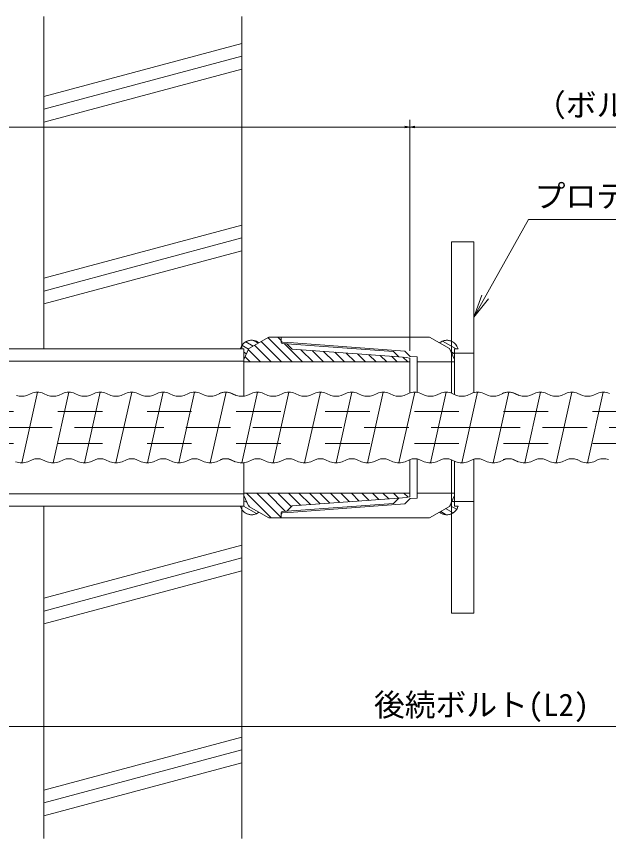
# Model space of a CAD drawing. Units: millimetres on the paper. Extents: x 35 to 806, y 25 to 569.
# Drawn here: x 425.6 to 505.3, y 372.8 to 483.5 of the extents above; entities that cross this region are included whole.
import ezdxf
from ezdxf.enums import TextEntityAlignment as Align

# ---------------------------------------------------------------- set-up
doc = ezdxf.new("R2010")
doc.units = ezdxf.units.MM
doc.linetypes.add('DASHED_SPACED', pattern=[12, 6, -6])
doc.linetypes.add('USER1', pattern=[24, 12, -3, 6, -3])
for name, color, linetype, lineweight in [('1外形線', 7, 'Continuous', 13), ('2細い実線', 3, 'Continuous', 13), ('3隠れ線', 2, 'DASHED_SPACED', 13), ('4中心線', 7, 'USER1', 13), ('6寸法線', 2, 'Continuous', 13)]:
    doc.layers.add(name, color=color, linetype=linetype, lineweight=lineweight)
doc.styles.add('ＭＳ ゴシック', font='')
doc.styles.get('ＭＳ ゴシック').set_extended_font_data('MS Gothic')

# ---------------------------------------------------------------- blocks, each defined once
blk = doc.blocks.new('open_arrow')
at = {"color": 0, "linetype": 'Continuous', "lineweight": -2}
blk.add_lwpolyline([(7.5, 1.25), (0, 0), (7.5, -1.25)], dxfattribs=at)

msp = doc.modelspace()

# ---------------------------------------------------------------- hatches: boundary and pattern name
at = {"layer": '2細い実線'}
h = msp.add_hatch(dxfattribs=at)
h.set_pattern_fill('USER', color=256, style=0, pattern_type=2)
h.set_pattern_definition([(135, (457.038, 436.946), (-0.70711, -0.70711), [])])
h.paths.add_polyline_path([(456.209, 436.946), (456.209, 437.28), (456.876, 438.74), (459.543, 440.28), (461.209, 440.28), (461.209, 439.57), (461.333, 439.437), (461.99, 439.39), (462.709, 438.671), (478.044, 437.555), (478.543, 437.451), (478.543, 436.946)])
h = msp.add_hatch(dxfattribs=at)
h.set_pattern_fill('USER', color=256, style=0, pattern_type=2)
h.set_pattern_definition([(135, (456.962, 417.436), (-0.70711, -0.70711), [])])
h.paths.add_polyline_path([(456.209, 419.28), (478.543, 419.28), (478.543, 418.774), (478.044, 418.671), (462.709, 417.556), (461.99, 416.837), (461.333, 416.789), (461.209, 416.656), (461.209, 415.946), (459.543, 415.946), (456.876, 417.486), (456.209, 418.946)])
at = {"layer": '4中心線'}
h = msp.add_hatch(dxfattribs=at)
h.set_pattern_fill('USER', color=256, style=0, pattern_type=2)
h.set_pattern_definition([(330, (455.939, 439.178), (0.33333, 0.57735), [])])
h.paths.add_polyline_path([(458.209, 439.51), (456.876, 438.74), (456.209, 437.28), (456.209, 438.696), (455.718, 438.696), (455.738, 438.767), (455.772, 438.863), (455.812, 438.956), (455.857, 439.046), (455.909, 439.133), (455.966, 439.217), (456.028, 439.296), (456.095, 439.372), (456.167, 439.443), (456.244, 439.509), (456.325, 439.57), (456.409, 439.626), (456.497, 439.676), (456.588, 439.721), (456.682, 439.759), (456.777, 439.791), (456.875, 439.817), (456.975, 439.837), (457.075, 439.85), (457.176, 439.857), (457.277, 439.857), (457.378, 439.85), (457.478, 439.837), (457.578, 439.818), (457.676, 439.792), (457.772, 439.76), (457.865, 439.721), (457.956, 439.677), (458.044, 439.627), (458.129, 439.571)])
h = msp.add_hatch(dxfattribs=at)
h.set_pattern_fill('USER', color=256, style=0, pattern_type=2)
h.set_pattern_definition([(330, (484.543, 437.284), (0.33333, 0.57735), [])])
h.paths.add_polyline_path([(485.034, 438.696), (484.543, 438.696), (484.543, 437.28), (483.876, 438.74), (482.543, 439.51), (482.601, 439.555), (482.684, 439.612), (482.771, 439.664), (482.862, 439.71), (482.955, 439.75), (483.05, 439.784), (483.147, 439.811), (483.246, 439.832), (483.346, 439.847), (483.447, 439.856), (483.548, 439.857), (483.649, 439.853), (483.75, 439.841), (483.85, 439.823), (483.948, 439.799), (484.044, 439.769), (484.139, 439.732), (484.23, 439.689), (484.319, 439.64), (484.405, 439.586), (484.486, 439.526), (484.564, 439.462), (484.637, 439.392), (484.706, 439.318), (484.77, 439.239), (484.828, 439.156), (484.881, 439.07), (484.928, 438.981), (484.97, 438.888), (485.005, 438.793)])
h = msp.add_hatch(dxfattribs=at)
h.set_pattern_fill('USER', color=256, style=0, pattern_type=2)
h.set_pattern_definition([(330, (456.349, 416.639), (0.33333, 0.57735), [])])
h.paths.add_polyline_path([(455.718, 417.53), (456.209, 417.53), (456.209, 418.946), (456.876, 417.486), (458.209, 416.716), (458.151, 416.671), (458.068, 416.614), (457.98, 416.562), (457.89, 416.517), (457.797, 416.477), (457.702, 416.443), (457.605, 416.415), (457.506, 416.394), (457.406, 416.379), (457.305, 416.371), (457.204, 416.369), (457.102, 416.374), (457.002, 416.385), (456.902, 416.403), (456.804, 416.427), (456.708, 416.458), (456.613, 416.494), (456.522, 416.537), (456.433, 416.586), (456.347, 416.64), (456.266, 416.7), (456.188, 416.765), (456.115, 416.834), (456.046, 416.909), (455.982, 416.987), (455.924, 417.07), (455.871, 417.156), (455.824, 417.246), (455.782, 417.338), (455.747, 417.433)])
h = msp.add_hatch(dxfattribs=at)
h.set_pattern_fill('USER', color=256, style=0, pattern_type=2)
h.set_pattern_definition([(330, (484.495, 418.843), (0.33333, 0.57735), [])])
h.paths.add_polyline_path([(482.543, 416.716), (483.876, 417.486), (484.543, 418.946), (484.543, 417.53), (485.034, 417.53), (485.014, 417.459), (484.98, 417.364), (484.94, 417.271), (484.895, 417.18), (484.843, 417.093), (484.786, 417.01), (484.724, 416.93), (484.656, 416.854), (484.584, 416.783), (484.508, 416.717), (484.427, 416.656), (484.343, 416.6), (484.255, 416.55), (484.164, 416.505), (484.07, 416.467), (483.974, 416.435), (483.877, 416.409), (483.777, 416.389), (483.677, 416.376), (483.576, 416.37), (483.475, 416.369), (483.374, 416.376), (483.273, 416.389), (483.174, 416.409), (483.076, 416.434), (482.98, 416.467), (482.887, 416.505), (482.796, 416.549), (482.708, 416.599), (482.623, 416.655)])

# ---------------------------------------------------------------- linework, layer by layer
at = {"layer": '1外形線', "color": 2}
for p, q in [((429.256, 438.698), (429.256, 483.453)), ((455.923, 438.698), (455.923, 483.453)), ((429.256, 417.532), (429.256, 372.777)), ((455.923, 417.532), (455.923, 372.777))]:
    msp.add_line(p, q, dxfattribs=at)
at = {"layer": '1外形線'}
for p, q in [((484.163, 453.127), (484.163, 432.744)), ((487.163, 453.127), (484.163, 453.127)), ((487.163, 453.127), (487.163, 432.809)), ((459.543, 440.28), (456.876, 438.74)), ((459.543, 440.28), (461.209, 440.28)), ((461.209, 440.28), (461.209, 439.57)), ((461.209, 440.28), (481.209, 440.28)), ((461.209, 440.28), (461.209, 439.57)), ((461.209, 440.28), (461.209, 439.757)), ((461.209, 439.757), (461.209, 439.57)), ((461.209, 439.757), (461.209, 439.57)), ((461.342, 439.603), (461.209, 439.757)), ((461.333, 439.437), (461.99, 439.39)), ((462.876, 439.492), (461.342, 439.603)), ((476.324, 438.347), (461.99, 439.39)), ((461.99, 439.39), (462.709, 438.671)), ((462.876, 439.492), (477.876, 438.401)), ((477.314, 440.28), (477.709, 440.28)), ((477.709, 440.28), (478.883, 440.28)), ((478.883, 440.28), (479.709, 440.28)), ((481.209, 440.28), (483.876, 438.74)), ((482.543, 439.51), (483.876, 438.74)), ((301.268, 438.696), (456.209, 438.696)), ((456.209, 437.28), (456.876, 438.74)), ((456.209, 437.28), (456.209, 438.696)), ((477.043, 437.628), (462.709, 438.671)), ((476.324, 438.347), (477.043, 437.628)), ((477.876, 438.401), (478.595, 437.682)), ((484.543, 437.28), (483.876, 438.74)), ((484.543, 438.696), (484.543, 437.28)), ((456.209, 437.28), (456.209, 436.946)), ((478.044, 437.555), (477.043, 437.628)), ((478.044, 437.555), (478.543, 437.452)), ((478.543, 437.451), (478.543, 436.946)), ((478.595, 437.682), (479.543, 437.613)), ((479.543, 437.613), (479.543, 432.836)), ((479.543, 436.946), (479.543, 437.613)), ((484.543, 437.28), (484.543, 432.578)), ((484.543, 437.28), (484.543, 437.03)), ((301.268, 437.03), (456.209, 437.03)), ((456.209, 436.946), (478.543, 436.946)), ((456.209, 436.946), (456.209, 432.335)), ((478.543, 436.946), (478.543, 432.77)), ((478.543, 436.946), (478.543, 432.77)), ((479.543, 436.946), (484.543, 436.946)), ((484.543, 437.03), (484.543, 436.946)), ((428.395, 432.862), (426.278, 423.361)), ((432.628, 432.862), (430.512, 423.362)), ((436.861, 432.862), (434.745, 423.362)), ((441.095, 432.862), (438.978, 423.362)), ((445.328, 432.861), (443.212, 423.362)), ((449.562, 432.862), (447.445, 423.362)), ((453.795, 432.862), (451.678, 423.362)), ((458.028, 432.862), (455.912, 423.362)), ((462.262, 432.862), (460.145, 423.362)), ((466.495, 432.862), (464.378, 423.362)), ((470.728, 432.862), (468.612, 423.362)), ((474.962, 432.862), (472.845, 423.362)), ((479.195, 432.862), (477.078, 423.362)), ((483.428, 432.862), (481.312, 423.362)), ((487.662, 432.862), (485.545, 423.363)), ((491.895, 432.863), (489.779, 423.363)), ((496.129, 432.863), (494.012, 423.363)), ((500.362, 432.863), (498.245, 423.363)), ((504.595, 432.863), (502.478, 423.362)), ((426.984, 432.44), (427.573, 432.712)), ((429.218, 432.712), (429.807, 432.44)), ((431.217, 432.44), (431.807, 432.712)), ((433.451, 432.712), (434.041, 432.44)), ((435.45, 432.44), (436.04, 432.712)), ((437.685, 432.712), (438.274, 432.44)), ((439.684, 432.44), (440.273, 432.712)), ((441.918, 432.712), (442.508, 432.44)), ((443.917, 432.44), (444.507, 432.712)), ((446.151, 432.712), (446.741, 432.44)), ((448.151, 432.441), (448.74, 432.713)), ((448.151, 432.44), (448.74, 432.712)), ((450.385, 432.713), (450.974, 432.441)), ((452.384, 432.441), (452.974, 432.713)), ((454.518, 432.712), (454.728, 432.616)), ((454.618, 432.713), (455.208, 432.441)), ((454.728, 432.616), (455.108, 432.44)), ((456.617, 432.441), (457.207, 432.713)), ((458.851, 432.713), (459.441, 432.44)), ((460.851, 432.441), (461.44, 432.713)), ((463.085, 432.713), (463.674, 432.44)), ((465.084, 432.44), (465.674, 432.712)), ((467.318, 432.712), (467.908, 432.44)), ((469.317, 432.44), (469.907, 432.712)), ((471.551, 432.712), (472.141, 432.44)), ((473.551, 432.44), (474.14, 432.712)), ((475.785, 432.712), (476.374, 432.44)), ((477.784, 432.44), (478.374, 432.712)), ((480.018, 432.712), (480.608, 432.44)), ((482.017, 432.44), (482.607, 432.712)), ((484.251, 432.712), (484.841, 432.44)), ((486.251, 432.441), (486.84, 432.713)), ((486.251, 432.44), (486.84, 432.712)), ((488.485, 432.713), (489.075, 432.441)), ((490.484, 432.441), (491.074, 432.713)), ((492.618, 432.713), (492.828, 432.616)), ((492.718, 432.713), (493.308, 432.441)), ((492.828, 432.616), (493.208, 432.441)), ((494.718, 432.441), (495.307, 432.713)), ((496.952, 432.713), (497.541, 432.441)), ((498.951, 432.441), (499.54, 432.713)), ((501.185, 432.713), (501.774, 432.441)), ((503.184, 432.441), (503.774, 432.713)), ((427.101, 423.512), (427.691, 423.784)), ((429.1, 423.784), (429.69, 423.512)), ((431.335, 423.512), (431.924, 423.784)), ((433.334, 423.783), (433.923, 423.511)), ((435.568, 423.511), (436.157, 423.783)), ((437.567, 423.783), (438.157, 423.511)), ((439.801, 423.511), (440.391, 423.783)), ((441.8, 423.783), (442.39, 423.511)), ((444.035, 423.511), (444.624, 423.783)), ((446.034, 423.783), (446.623, 423.511)), ((448.268, 423.511), (448.857, 423.783)), ((450.267, 423.783), (450.857, 423.511)), ((452.501, 423.511), (453.091, 423.783)), ((454.401, 423.784), (454.728, 423.633)), ((454.5, 423.783), (455.09, 423.511)), ((454.728, 423.633), (454.99, 423.512)), ((456.209, 419.28), (456.209, 423.381)), ((456.735, 423.511), (457.324, 423.783)), ((458.734, 423.783), (459.323, 423.511)), ((460.968, 423.511), (461.557, 423.783)), ((462.967, 423.784), (463.557, 423.512)), ((465.201, 423.512), (465.791, 423.784)), ((467.201, 423.784), (467.79, 423.512)), ((469.435, 423.512), (470.024, 423.784)), ((471.434, 423.784), (472.024, 423.512)), ((473.668, 423.512), (474.258, 423.784)), ((475.667, 423.784), (476.257, 423.512)), ((477.901, 423.512), (478.491, 423.784)), ((478.543, 419.28), (478.543, 423.802)), ((479.543, 423.882), (479.543, 419.28)), ((479.901, 423.784), (480.49, 423.512)), ((482.135, 423.512), (482.724, 423.784)), ((484.134, 423.784), (484.724, 423.512)), ((484.163, 423.77), (484.163, 403.127)), ((484.543, 423.595), (484.543, 419.28)), ((486.368, 423.512), (486.958, 423.784)), ((487.163, 423.849), (487.163, 403.127)), ((488.367, 423.784), (488.957, 423.512)), ((490.601, 423.512), (491.191, 423.784)), ((492.501, 423.784), (492.828, 423.633)), ((492.601, 423.784), (493.19, 423.512)), ((492.828, 423.633), (493.09, 423.512)), ((494.835, 423.512), (495.424, 423.784)), ((496.834, 423.784), (497.423, 423.512)), ((499.068, 423.512), (499.658, 423.784)), ((501.067, 423.785), (501.657, 423.513)), ((503.302, 423.513), (503.891, 423.785)), ((479.543, 419.28), (479.543, 421.78)), ((484.543, 421.78), (484.543, 419.28)), ((301.268, 419.196), (456.209, 419.196)), ((456.209, 419.28), (478.543, 419.28)), ((456.209, 419.28), (456.209, 418.946)), ((456.209, 418.946), (456.876, 417.486)), ((456.209, 418.946), (456.209, 417.53)), ((477.043, 418.598), (462.707, 417.555)), ((476.324, 417.879), (477.043, 418.598)), ((478.044, 418.671), (477.043, 418.598)), ((477.876, 417.825), (478.595, 418.544)), ((478.044, 418.671), (478.543, 418.774)), ((478.543, 419.28), (478.543, 418.774)), ((478.595, 418.544), (479.543, 418.613)), ((479.543, 419.28), (479.543, 418.613)), ((479.543, 419.28), (479.709, 419.28)), ((479.709, 419.28), (484.543, 419.28)), ((484.543, 418.946), (483.876, 417.486)), ((484.543, 419.28), (484.543, 419.196)), ((484.543, 418.946), (484.543, 419.196)), ((484.543, 417.53), (484.543, 418.946)), ((301.268, 417.53), (456.209, 417.531)), ((459.543, 415.946), (456.876, 417.486)), ((476.324, 417.879), (461.99, 416.837)), ((461.99, 416.837), (462.709, 417.556)), ((462.876, 416.734), (477.876, 417.825)), ((482.543, 416.716), (483.876, 417.486)), ((485.034, 417.53), (484.543, 417.53)), ((461.209, 415.946), (461.209, 416.656)), ((461.342, 416.623), (461.209, 416.469)), ((461.209, 416.469), (461.209, 415.946)), ((461.333, 416.789), (461.99, 416.837)), ((462.876, 416.734), (461.342, 416.623)), ((481.209, 415.946), (482.543, 416.716)), ((459.543, 415.946), (461.209, 415.946)), ((461.209, 415.946), (477.314, 415.946)), ((477.314, 415.946), (477.709, 415.946)), ((477.709, 415.946), (478.883, 415.946)), ((478.883, 415.946), (481.209, 415.946)), ((487.163, 403.127), (484.163, 403.127))]:
    msp.add_line(p, q, dxfattribs=at)
for centre, radius, start, end in [((457.227, 438.296), 1.562, 51.02625, 165.13875), ((461.343, 439.57), 0.133, 180, 265.8404), ((483.525, 438.296), 1.562, 14.86125, 128.97375), ((428.396, 430.528), 2.333, 69.36613, 110.63387), ((432.629, 430.528), 2.333, 69.36613, 110.63387), ((436.862, 430.528), 2.333, 69.36613, 110.63387), ((441.096, 430.528), 2.333, 69.36613, 110.63387), ((445.329, 430.528), 2.333, 69.36613, 110.63387), ((449.562, 430.529), 2.333, 69.36613, 110.63387), ((453.696, 430.529), 2.333, 69.36613, 110.63387), ((453.796, 430.529), 2.333, 69.36613, 110.63387), ((458.029, 430.529), 2.333, 69.36613, 110.63387), ((462.262, 430.529), 2.333, 69.36613, 110.63387), ((466.496, 430.529), 2.333, 69.36613, 110.63387), ((470.729, 430.529), 2.333, 69.36613, 110.63387), ((474.962, 430.529), 2.333, 69.36613, 110.63387), ((479.196, 430.529), 2.333, 69.36613, 110.63387), ((483.429, 430.529), 2.333, 69.36613, 110.63387), ((487.663, 430.53), 2.333, 69.36613, 110.63387), ((491.796, 430.529), 2.333, 69.36613, 110.63387), ((491.896, 430.53), 2.333, 69.36613, 110.63387), ((496.129, 430.53), 2.333, 69.36613, 110.63387), ((500.363, 430.529), 2.333, 69.36613, 110.63387), ((504.596, 430.529), 2.333, 69.36613, 110.63387), ((426.279, 434.312), 2, 249.36605, 290.63617), ((430.512, 434.312), 2, 249.36605, 290.63617), ((434.746, 434.312), 2, 249.36605, 290.63617), ((438.979, 434.312), 2, 249.36605, 290.63617), ((443.212, 434.312), 2, 249.36605, 290.63617), ((447.446, 434.312), 2, 249.36605, 290.63617), ((451.679, 434.312), 2, 249.36605, 290.63617), ((455.912, 434.312), 2, 249.36605, 290.63617), ((460.146, 434.312), 2, 249.36605, 290.63617), ((464.379, 434.312), 2, 249.36605, 290.63617), ((468.612, 434.312), 2, 249.36605, 290.63617), ((472.846, 434.312), 2, 249.36605, 290.63617), ((477.079, 434.312), 2, 249.36605, 290.63617), ((481.312, 434.312), 2, 249.36605, 290.63617), ((485.546, 434.312), 2, 249.36605, 290.63617), ((489.779, 434.313), 2, 249.36605, 290.63617), ((494.013, 434.313), 2, 249.36605, 290.63617), ((498.246, 434.313), 2, 249.36605, 290.63617), ((502.479, 434.313), 2, 249.36605, 290.63617), ((428.396, 421.912), 2, 69.36992, 110.63395), ((432.629, 421.912), 2, 69.36992, 110.63395), ((436.862, 421.912), 2, 69.36992, 110.63395), ((441.096, 421.912), 2, 69.36992, 110.63395), ((445.329, 421.912), 2, 69.36992, 110.63395), ((449.562, 421.911), 2, 69.36992, 110.63395), ((453.696, 421.912), 2, 69.36992, 110.63395), ((453.796, 421.911), 2, 69.36992, 110.63395), ((458.029, 421.911), 2, 69.36992, 110.63395), ((462.262, 421.911), 2, 69.36992, 110.63395), ((466.496, 421.912), 2, 69.36992, 110.63395), ((470.729, 421.912), 2, 69.36992, 110.63395), ((474.962, 421.912), 2, 69.36992, 110.63395), ((479.196, 421.912), 2, 69.36992, 110.63395), ((483.429, 421.912), 2, 69.36992, 110.63395), ((487.662, 421.912), 2, 69.36992, 110.63395), ((491.796, 421.913), 2, 69.36992, 110.63395), ((491.896, 421.912), 2, 69.36992, 110.63395), ((496.129, 421.912), 2, 69.36992, 110.63395), ((500.362, 421.912), 2, 69.36992, 110.63395), ((504.596, 421.913), 2, 69.36992, 110.63395), ((426.279, 425.695), 2.333, 249.36613, 290.63387), ((430.512, 425.695), 2.333, 249.36613, 290.63387), ((434.746, 425.695), 2.333, 249.36613, 290.63387), ((438.979, 425.695), 2.333, 249.36613, 290.63387), ((443.212, 425.695), 2.333, 249.36613, 290.63387), ((447.446, 425.695), 2.333, 249.36613, 290.63387), ((451.679, 425.695), 2.333, 249.36613, 290.63387), ((455.912, 425.695), 2.333, 249.36613, 290.63387), ((460.146, 425.695), 2.333, 249.36613, 290.63387), ((464.379, 425.696), 2.333, 249.36613, 290.63387), ((468.613, 425.696), 2.333, 249.36613, 290.63387), ((472.846, 425.695), 2.333, 249.36613, 290.63387), ((477.079, 425.695), 2.333, 249.36613, 290.63387), ((481.312, 425.695), 2.333, 249.36613, 290.63387), ((485.546, 425.695), 2.333, 249.36613, 290.63387), ((489.779, 425.695), 2.333, 249.36613, 290.63387), ((494.012, 425.695), 2.333, 249.36613, 290.63387), ((498.246, 425.695), 2.333, 249.36613, 290.63387), ((502.479, 425.696), 2.333, 249.36613, 290.63387), ((457.227, 417.93), 1.562, 194.86125, 308.97375), ((483.525, 417.93), 1.562, 231.02625, 345.13875), ((461.343, 416.656), 0.133, 94.1596, 180)]:
    msp.add_arc(centre, radius, start, end, dxfattribs=at)
at = {"layer": '3隠れ線'}
for p, q in [((487.163, 438.111), (484.163, 438.111)), ((557.16, 430.28), (140.714, 430.28)), ((557.162, 425.947), (140.714, 425.947)), ((487.163, 418.143), (484.163, 418.143))]:
    msp.add_line(p, q, dxfattribs=at)
at = {"layer": '4中心線', "color": 1}
msp.add_line((709.401, 428.113), (140.714, 428.113), dxfattribs=at)
at = {"layer": '4中心線', "linetype": 'Continuous'}
for points in [[(458.209, 439.51), (456.876, 438.74), (456.209, 437.28), (456.209, 438.696), (455.718, 438.696), (455.738, 438.767), (455.772, 438.863), (455.812, 438.956), (455.857, 439.046), (455.909, 439.133), (455.966, 439.217), (456.028, 439.296), (456.095, 439.372), (456.167, 439.443), (456.244, 439.509), (456.325, 439.57), (456.409, 439.626), (456.497, 439.676), (456.588, 439.721), (456.682, 439.759), (456.777, 439.791), (456.875, 439.817), (456.975, 439.837), (457.075, 439.85), (457.176, 439.857), (457.277, 439.857), (457.378, 439.85), (457.478, 439.837), (457.578, 439.818), (457.676, 439.792), (457.772, 439.76), (457.865, 439.721), (457.956, 439.677), (458.044, 439.627), (458.129, 439.571)], [(485.034, 438.696), (484.543, 438.696), (484.543, 437.28), (483.876, 438.74), (482.543, 439.51), (482.601, 439.555), (482.684, 439.612), (482.771, 439.664), (482.862, 439.71), (482.955, 439.75), (483.05, 439.784), (483.147, 439.811), (483.246, 439.832), (483.346, 439.847), (483.447, 439.856), (483.548, 439.857), (483.649, 439.853), (483.75, 439.841), (483.85, 439.823), (483.948, 439.799), (484.044, 439.769), (484.139, 439.732), (484.23, 439.689), (484.319, 439.64), (484.405, 439.586), (484.486, 439.526), (484.564, 439.462), (484.637, 439.392), (484.706, 439.318), (484.77, 439.239), (484.828, 439.156), (484.881, 439.07), (484.928, 438.981), (484.97, 438.888), (485.005, 438.793)], [(455.718, 417.53), (456.209, 417.53), (456.209, 418.946), (456.876, 417.486), (458.209, 416.716), (458.151, 416.671), (458.068, 416.614), (457.98, 416.562), (457.89, 416.517), (457.797, 416.477), (457.702, 416.443), (457.605, 416.415), (457.506, 416.394), (457.406, 416.379), (457.305, 416.371), (457.204, 416.369), (457.102, 416.374), (457.002, 416.385), (456.902, 416.403), (456.804, 416.427), (456.708, 416.458), (456.613, 416.494), (456.522, 416.537), (456.433, 416.586), (456.347, 416.64), (456.266, 416.7), (456.188, 416.765), (456.115, 416.834), (456.046, 416.909), (455.982, 416.987), (455.924, 417.07), (455.871, 417.156), (455.824, 417.246), (455.782, 417.338), (455.747, 417.433)], [(482.543, 416.716), (483.876, 417.486), (484.543, 418.946), (484.543, 417.53), (485.034, 417.53), (485.014, 417.459), (484.98, 417.364), (484.94, 417.271), (484.895, 417.18), (484.843, 417.093), (484.786, 417.01), (484.724, 416.93), (484.656, 416.854), (484.584, 416.783), (484.508, 416.717), (484.427, 416.656), (484.343, 416.6), (484.255, 416.55), (484.164, 416.505), (484.07, 416.467), (483.974, 416.435), (483.877, 416.409), (483.777, 416.389), (483.677, 416.376), (483.576, 416.37), (483.475, 416.369), (483.374, 416.376), (483.273, 416.389), (483.174, 416.409), (483.076, 416.434), (482.98, 416.467), (482.887, 416.505), (482.796, 416.549), (482.708, 416.599), (482.623, 416.655)]]:
    msp.add_lwpolyline(points, close=True, dxfattribs=at)
at = {"layer": '6寸法線'}
for p, q in [((429.256, 472.682), (455.923, 479.827)), ((429.256, 470.957), (455.923, 478.102)), ((429.256, 469.231), (455.923, 476.376)), ((478.543, 438.454), (478.543, 469.552)), ((478.543, 438.454), (478.543, 469.552)), ((478.543, 468.552), (301.268, 468.552)), ((478.543, 468.552), (557.826, 468.552)), ((487.163, 442.968), (494.543, 456.139)), ((494.543, 456.139), (520.275, 456.139)), ((429.256, 448.209), (455.923, 455.354)), ((429.256, 446.483), (455.923, 453.629)), ((429.256, 444.758), (455.923, 451.903)), ((454.728, 432.615), (454.728, 432.615)), ((492.828, 432.615), (492.829, 432.616)), ((429.256, 405.135), (455.923, 412.28)), ((429.256, 403.409), (455.923, 410.555)), ((429.256, 401.684), (455.923, 408.829)), ((332.488, 387.845), (557.83, 387.845)), ((429.256, 379.292), (455.923, 386.437)), ((429.256, 377.566), (455.923, 384.711)), ((429.256, 375.841), (455.923, 382.986))]:
    msp.add_line(p, q, dxfattribs=at)

# ---------------------------------------------------------------- block references
for p, xscale, yscale, rotation in [((478.543, 468.552), 0.0889, 0.0889, 180), ((487.163, 442.968), 0.413, 0.413, 60.7)]:
    msp.add_blockref('open_arrow', p, dxfattribs=dict(at, xscale=xscale, yscale=yscale, rotation=rotation))
at = {"layer": '6寸法線', "xscale": 0.0889, "yscale": 0.0889}
msp.add_blockref('open_arrow', (478.543, 468.552), dxfattribs=at)

# ---------------------------------------------------------------- texts
at = {"layer": '6寸法線', "style": 'ＭＳ ゴシック'}
for s, p in [('（ボルト追打ち、残長）', (518.184, 471.533)), ('後続ボルト(L2)', (488.21, 390.777))]:
    msp.add_text(s, height=3.038, dxfattribs=at).set_placement(p, align=Align.MIDDLE_CENTER)
at = {"layer": '6寸法線', "color": 7, "style": 'ＭＳ ゴシック'}
msp.add_text('プロテクタ－', height=3.038, dxfattribs=at).set_placement((495.353, 456.84), align=Align.BOTTOM_LEFT)

doc.saveas('drawing.dxf')
